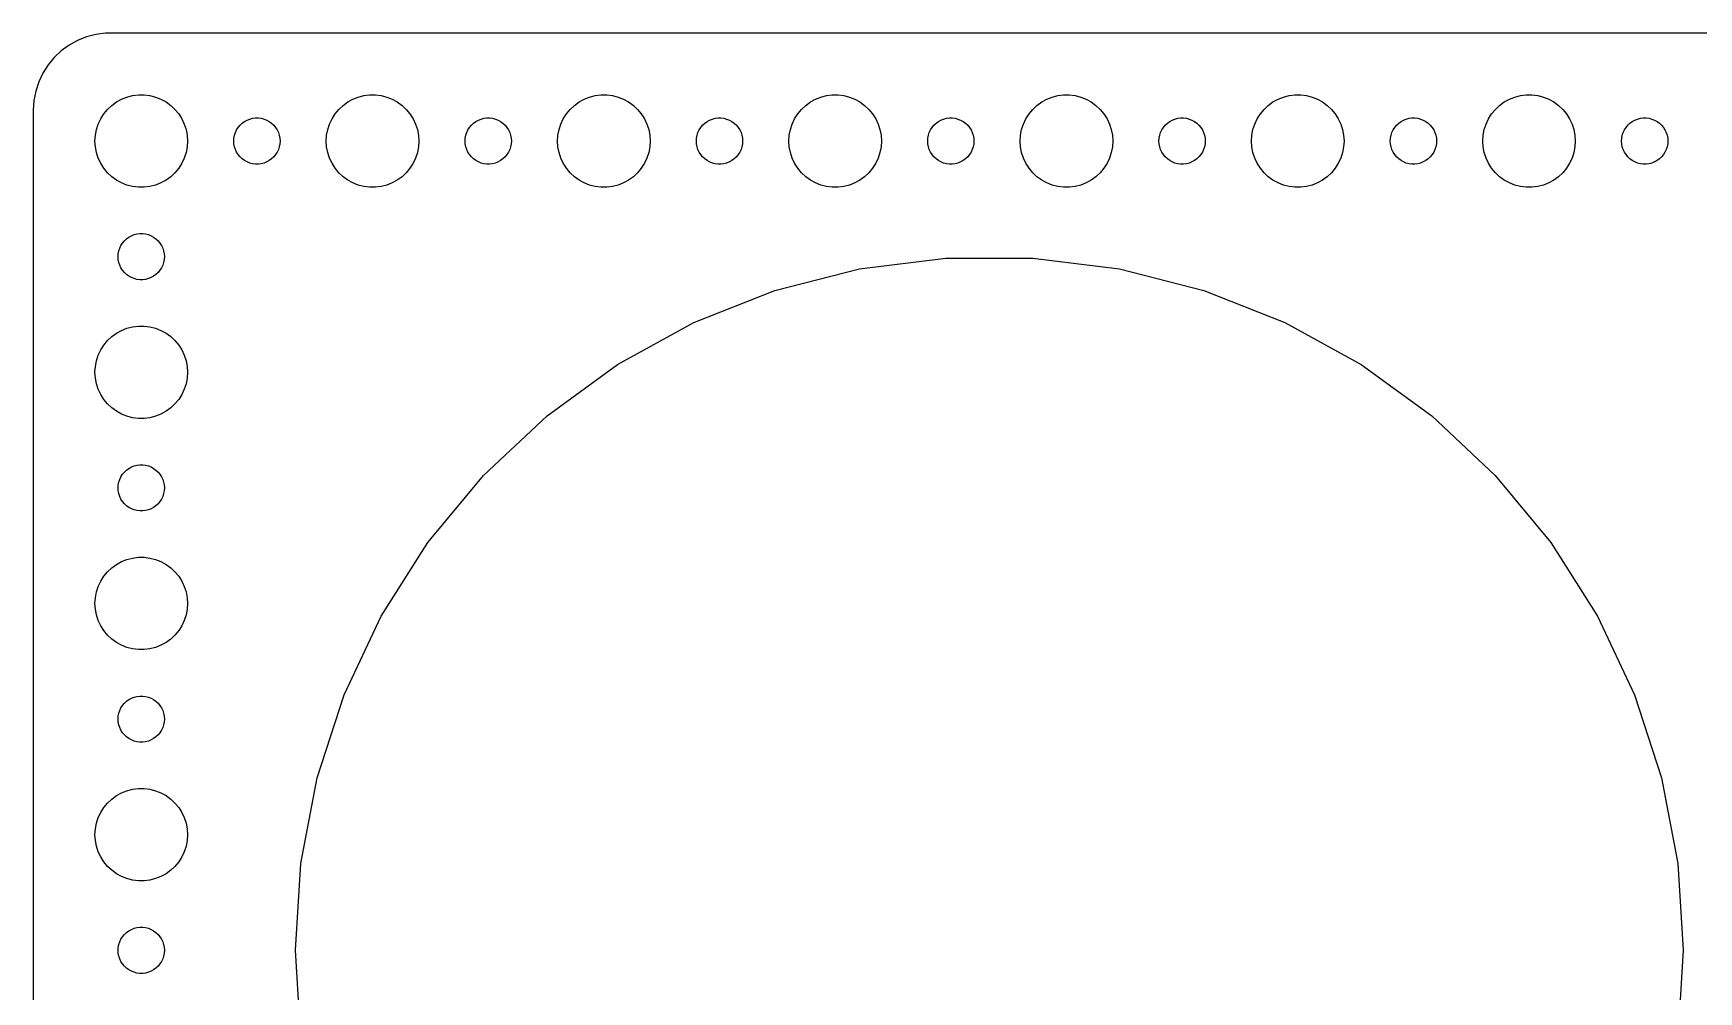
# Model space of a CAD drawing. Header units: metres. Extents: x -157 to 157, y -59 to 59.
# Drawn here: x -157 to -49, y -2.7 to 59.5 of the extents above; entities that cross this region are included whole.
import ezdxf

# ---------------------------------------------------------------- set-up
doc = ezdxf.new("R2010")
doc.units = ezdxf.units.M

msp = doc.modelspace()

# ---------------------------------------------------------------- linework, layer by layer
for p, q in [((-152.937, 59.4114), (-153.545, 59.2553)), ((-152.314, 59.4901), (-152.937, 59.4114)), ((152.314, 59.4901), (-152.314, 59.4901)), ((-155.187, 58.3526), (-155.645, 57.9227)), ((-154.679, 58.7216), (-155.187, 58.3526)), ((-154.129, 59.0241), (-154.679, 58.7216)), ((-153.545, 59.2553), (-154.129, 59.0241)), ((-156.045, 57.4389), (-156.382, 56.9088)), ((-155.645, 57.9227), (-156.045, 57.4389)), ((-156.649, 56.3406), (-156.843, 55.7434)), ((-156.382, 56.9088), (-156.649, 56.3406)), ((-156.961, 55.1267), (-157, 54.5)), ((-156.843, 55.7434), (-156.961, 55.1267)), ((-151.607, 55.033), (-151.277, 55.2145)), ((-151.277, 55.2145), (-150.927, 55.3532)), ((-150.927, 55.3532), (-150.562, 55.4469)), ((-150.562, 55.4469), (-150.188, 55.4941)), ((-150.188, 55.4941), (-149.812, 55.4941)), ((-149.812, 55.4941), (-149.438, 55.4469)), ((-149.438, 55.4469), (-149.073, 55.3532)), ((-149.073, 55.3532), (-148.723, 55.2145)), ((-148.723, 55.2145), (-148.393, 55.033)), ((-136.607, 55.033), (-136.277, 55.2145)), ((-136.277, 55.2145), (-135.927, 55.3532)), ((-135.927, 55.3532), (-135.562, 55.4469)), ((-135.562, 55.4469), (-135.188, 55.4941)), ((-135.188, 55.4941), (-134.812, 55.4941)), ((-134.812, 55.4941), (-134.438, 55.4469)), ((-134.438, 55.4469), (-134.073, 55.3532)), ((-134.073, 55.3532), (-133.723, 55.2145)), ((-133.723, 55.2145), (-133.393, 55.033)), ((-121.607, 55.033), (-121.277, 55.2145)), ((-121.277, 55.2145), (-120.927, 55.3532)), ((-120.927, 55.3532), (-120.562, 55.4469)), ((-120.562, 55.4469), (-120.188, 55.4941)), ((-120.188, 55.4941), (-119.812, 55.4941)), ((-119.812, 55.4941), (-119.438, 55.4469)), ((-119.438, 55.4469), (-119.073, 55.3532)), ((-119.073, 55.3532), (-118.723, 55.2145)), ((-118.723, 55.2145), (-118.393, 55.033)), ((-106.607, 55.033), (-106.277, 55.2145)), ((-106.277, 55.2145), (-105.927, 55.3532)), ((-105.927, 55.3532), (-105.562, 55.4469)), ((-105.562, 55.4469), (-105.188, 55.4941)), ((-105.188, 55.4941), (-104.812, 55.4941)), ((-104.812, 55.4941), (-104.438, 55.4469)), ((-104.438, 55.4469), (-104.073, 55.3532)), ((-104.073, 55.3532), (-103.723, 55.2145)), ((-103.723, 55.2145), (-103.393, 55.033)), ((-91.6075, 55.033), (-91.2773, 55.2145)), ((-91.2773, 55.2145), (-90.927, 55.3532)), ((-90.927, 55.3532), (-90.5621, 55.4469)), ((-90.5621, 55.4469), (-90.1884, 55.4941)), ((-90.1884, 55.4941), (-89.8116, 55.4941)), ((-89.8116, 55.4941), (-89.4379, 55.4469)), ((-89.4379, 55.4469), (-89.073, 55.3532)), ((-89.073, 55.3532), (-88.7227, 55.2145)), ((-88.7227, 55.2145), (-88.3925, 55.033)), ((-76.6075, 55.033), (-76.2773, 55.2145)), ((-76.2773, 55.2145), (-75.927, 55.3532)), ((-75.927, 55.3532), (-75.5621, 55.4469)), ((-75.5621, 55.4469), (-75.1884, 55.4941)), ((-75.1884, 55.4941), (-74.8116, 55.4941)), ((-74.8116, 55.4941), (-74.4379, 55.4469)), ((-74.4379, 55.4469), (-74.073, 55.3532)), ((-74.073, 55.3532), (-73.7227, 55.2145)), ((-73.7227, 55.2145), (-73.3925, 55.033)), ((-61.6075, 55.033), (-61.2773, 55.2145)), ((-61.2773, 55.2145), (-60.927, 55.3532)), ((-60.927, 55.3532), (-60.5621, 55.4469)), ((-60.5621, 55.4469), (-60.1884, 55.4941)), ((-60.1884, 55.4941), (-59.8116, 55.4941)), ((-59.8116, 55.4941), (-59.4379, 55.4469)), ((-59.4379, 55.4469), (-59.0729, 55.3532)), ((-59.0729, 55.3532), (-58.7227, 55.2145)), ((-58.7227, 55.2145), (-58.3925, 55.033)), ((-157, 54.5), (-157, -54.5)), ((-152.629, 53.9453), (-152.427, 54.2634)), ((-152.427, 54.2634), (-152.187, 54.5536)), ((-152.187, 54.5536), (-151.912, 54.8115)), ((-151.912, 54.8115), (-151.607, 55.033)), ((-148.393, 55.033), (-148.088, 54.8115)), ((-148.088, 54.8115), (-147.813, 54.5536)), ((-147.813, 54.5536), (-147.573, 54.2634)), ((-147.573, 54.2634), (-147.371, 53.9453)), ((-137.629, 53.9453), (-137.427, 54.2634)), ((-137.427, 54.2634), (-137.187, 54.5536)), ((-137.187, 54.5536), (-136.912, 54.8115)), ((-136.912, 54.8115), (-136.607, 55.033)), ((-133.393, 55.033), (-133.088, 54.8115)), ((-133.088, 54.8115), (-132.813, 54.5536)), ((-132.813, 54.5536), (-132.573, 54.2634)), ((-132.573, 54.2634), (-132.371, 53.9453)), ((-122.629, 53.9453), (-122.427, 54.2634)), ((-122.427, 54.2634), (-122.187, 54.5536)), ((-122.187, 54.5536), (-121.912, 54.8115)), ((-121.912, 54.8115), (-121.607, 55.033)), ((-118.393, 55.033), (-118.088, 54.8115)), ((-118.088, 54.8115), (-117.813, 54.5536)), ((-117.813, 54.5536), (-117.573, 54.2634)), ((-117.573, 54.2634), (-117.371, 53.9453)), ((-107.629, 53.9453), (-107.427, 54.2634)), ((-107.427, 54.2634), (-107.187, 54.5536)), ((-107.187, 54.5536), (-106.912, 54.8115)), ((-106.912, 54.8115), (-106.607, 55.033)), ((-103.393, 55.033), (-103.088, 54.8115)), ((-103.088, 54.8115), (-102.813, 54.5536)), ((-102.813, 54.5536), (-102.573, 54.2634)), ((-102.573, 54.2634), (-102.371, 53.9453)), ((-92.6289, 53.9453), (-92.427, 54.2634)), ((-92.427, 54.2634), (-92.1869, 54.5536)), ((-92.1869, 54.5536), (-91.9123, 54.8115)), ((-91.9123, 54.8115), (-91.6075, 55.033)), ((-88.3925, 55.033), (-88.0877, 54.8115)), ((-88.0877, 54.8115), (-87.8131, 54.5536)), ((-87.8131, 54.5536), (-87.573, 54.2634)), ((-87.573, 54.2634), (-87.3711, 53.9453)), ((-77.6289, 53.9453), (-77.427, 54.2634)), ((-77.427, 54.2634), (-77.1869, 54.5536)), ((-77.1869, 54.5536), (-76.9123, 54.8115)), ((-76.9123, 54.8115), (-76.6075, 55.033)), ((-73.3925, 55.033), (-73.0877, 54.8115)), ((-73.0877, 54.8115), (-72.8131, 54.5536)), ((-72.8131, 54.5536), (-72.573, 54.2634)), ((-72.573, 54.2634), (-72.3711, 53.9453)), ((-62.6289, 53.9453), (-62.427, 54.2634)), ((-62.427, 54.2634), (-62.1869, 54.5536)), ((-62.1869, 54.5536), (-61.9123, 54.8115)), ((-61.9123, 54.8115), (-61.6075, 55.033)), ((-58.3925, 55.033), (-58.0877, 54.8115)), ((-58.0877, 54.8115), (-57.8131, 54.5536)), ((-57.8131, 54.5536), (-57.5729, 54.2634)), ((-57.5729, 54.2634), (-57.3711, 53.9453)), ((-152.976, 52.876), (-152.906, 53.2461)), ((-152.906, 53.2461), (-152.789, 53.6044)), ((-152.789, 53.6044), (-152.629, 53.9453)), ((-147.371, 53.9453), (-147.211, 53.6044)), ((-147.211, 53.6044), (-147.094, 53.2461)), ((-147.094, 53.2461), (-147.024, 52.876)), ((-143.953, 52.873), (-143.895, 53.0522)), ((-143.895, 53.0522), (-143.814, 53.2226)), ((-143.814, 53.2226), (-143.714, 53.3817)), ((-143.714, 53.3817), (-143.593, 53.5268)), ((-143.593, 53.5268), (-143.456, 53.6558)), ((-143.456, 53.6558), (-143.304, 53.7665)), ((-143.304, 53.7665), (-143.139, 53.8572)), ((-143.139, 53.8572), (-142.964, 53.9266)), ((-142.964, 53.9266), (-142.781, 53.9734)), ((-142.781, 53.9734), (-142.594, 53.997)), ((-142.594, 53.997), (-142.406, 53.997)), ((-142.406, 53.997), (-142.219, 53.9734)), ((-142.219, 53.9734), (-142.036, 53.9266)), ((-142.036, 53.9266), (-141.861, 53.8572)), ((-141.861, 53.8572), (-141.696, 53.7665)), ((-141.696, 53.7665), (-141.544, 53.6558)), ((-141.544, 53.6558), (-141.407, 53.5268)), ((-141.407, 53.5268), (-141.286, 53.3817)), ((-141.286, 53.3817), (-141.186, 53.2226)), ((-141.186, 53.2226), (-141.105, 53.0522)), ((-141.105, 53.0522), (-141.047, 52.873)), ((-137.976, 52.876), (-137.906, 53.2461)), ((-137.906, 53.2461), (-137.789, 53.6044)), ((-137.789, 53.6044), (-137.629, 53.9453)), ((-132.371, 53.9453), (-132.211, 53.6044)), ((-132.211, 53.6044), (-132.094, 53.2461)), ((-132.094, 53.2461), (-132.024, 52.876)), ((-128.953, 52.873), (-128.895, 53.0522)), ((-128.895, 53.0522), (-128.814, 53.2226)), ((-128.814, 53.2226), (-128.714, 53.3817)), ((-128.714, 53.3817), (-128.593, 53.5268)), ((-128.593, 53.5268), (-128.456, 53.6558)), ((-128.456, 53.6558), (-128.304, 53.7665)), ((-128.304, 53.7665), (-128.139, 53.8572)), ((-128.139, 53.8572), (-127.964, 53.9266)), ((-127.964, 53.9266), (-127.781, 53.9734)), ((-127.781, 53.9734), (-127.594, 53.997)), ((-127.594, 53.997), (-127.406, 53.997)), ((-127.406, 53.997), (-127.219, 53.9734)), ((-127.219, 53.9734), (-127.036, 53.9266)), ((-127.036, 53.9266), (-126.861, 53.8572)), ((-126.861, 53.8572), (-126.696, 53.7665)), ((-126.696, 53.7665), (-126.544, 53.6558)), ((-126.544, 53.6558), (-126.407, 53.5268)), ((-126.407, 53.5268), (-126.286, 53.3817)), ((-126.286, 53.3817), (-126.186, 53.2226)), ((-126.186, 53.2226), (-126.105, 53.0522)), ((-126.105, 53.0522), (-126.047, 52.873)), ((-122.976, 52.876), (-122.906, 53.2461)), ((-122.906, 53.2461), (-122.789, 53.6044)), ((-122.789, 53.6044), (-122.629, 53.9453)), ((-117.371, 53.9453), (-117.211, 53.6044)), ((-117.211, 53.6044), (-117.094, 53.2461)), ((-117.094, 53.2461), (-117.024, 52.876)), ((-113.953, 52.873), (-113.895, 53.0522)), ((-113.895, 53.0522), (-113.814, 53.2226)), ((-113.814, 53.2226), (-113.714, 53.3817)), ((-113.714, 53.3817), (-113.593, 53.5268)), ((-113.593, 53.5268), (-113.456, 53.6558)), ((-113.456, 53.6558), (-113.304, 53.7665)), ((-113.304, 53.7665), (-113.139, 53.8572)), ((-113.139, 53.8572), (-112.964, 53.9266)), ((-112.964, 53.9266), (-112.781, 53.9734)), ((-112.781, 53.9734), (-112.594, 53.997)), ((-112.594, 53.997), (-112.406, 53.997)), ((-112.406, 53.997), (-112.219, 53.9734)), ((-112.219, 53.9734), (-112.036, 53.9266)), ((-112.036, 53.9266), (-111.861, 53.8572)), ((-111.861, 53.8572), (-111.696, 53.7665)), ((-111.696, 53.7665), (-111.544, 53.6558)), ((-111.544, 53.6558), (-111.407, 53.5268)), ((-111.407, 53.5268), (-111.286, 53.3817)), ((-111.286, 53.3817), (-111.186, 53.2226)), ((-111.186, 53.2226), (-111.105, 53.0522)), ((-111.105, 53.0522), (-111.047, 52.873)), ((-107.976, 52.876), (-107.906, 53.2461)), ((-107.906, 53.2461), (-107.789, 53.6044)), ((-107.789, 53.6044), (-107.629, 53.9453)), ((-102.371, 53.9453), (-102.211, 53.6044)), ((-102.211, 53.6044), (-102.094, 53.2461)), ((-102.094, 53.2461), (-102.024, 52.876)), ((-98.9529, 52.873), (-98.8947, 53.0522)), ((-98.8947, 53.0522), (-98.8145, 53.2226)), ((-98.8145, 53.2226), (-98.7135, 53.3817)), ((-98.7135, 53.3817), (-98.5934, 53.5268)), ((-98.5934, 53.5268), (-98.4561, 53.6558)), ((-98.4561, 53.6558), (-98.3037, 53.7665)), ((-98.3037, 53.7665), (-98.1387, 53.8572)), ((-98.1387, 53.8572), (-97.9635, 53.9266)), ((-97.9635, 53.9266), (-97.7811, 53.9734)), ((-97.7811, 53.9734), (-97.5942, 53.997)), ((-97.5942, 53.997), (-97.4058, 53.997)), ((-97.4058, 53.997), (-97.2189, 53.9734)), ((-97.2189, 53.9734), (-97.0365, 53.9266)), ((-97.0365, 53.9266), (-96.8613, 53.8572)), ((-96.8613, 53.8572), (-96.6963, 53.7665)), ((-96.6963, 53.7665), (-96.5439, 53.6558)), ((-96.5439, 53.6558), (-96.4065, 53.5268)), ((-96.4065, 53.5268), (-96.2865, 53.3817)), ((-96.2865, 53.3817), (-96.1855, 53.2226)), ((-96.1855, 53.2226), (-96.1053, 53.0522)), ((-96.1053, 53.0522), (-96.0471, 52.873)), ((-92.9763, 52.876), (-92.9057, 53.2461)), ((-92.9057, 53.2461), (-92.7893, 53.6044)), ((-92.7893, 53.6044), (-92.6289, 53.9453)), ((-87.3711, 53.9453), (-87.2107, 53.6044)), ((-87.2107, 53.6044), (-87.0943, 53.2461)), ((-87.0943, 53.2461), (-87.0237, 52.876)), ((-83.9529, 52.873), (-83.8947, 53.0522)), ((-83.8947, 53.0522), (-83.8145, 53.2226)), ((-83.8145, 53.2226), (-83.7135, 53.3817)), ((-83.7135, 53.3817), (-83.5934, 53.5268)), ((-83.5934, 53.5268), (-83.4561, 53.6558)), ((-83.4561, 53.6558), (-83.3037, 53.7665)), ((-83.3037, 53.7665), (-83.1387, 53.8572)), ((-83.1387, 53.8572), (-82.9635, 53.9266)), ((-82.9635, 53.9266), (-82.7811, 53.9734)), ((-82.7811, 53.9734), (-82.5942, 53.997)), ((-82.5942, 53.997), (-82.4058, 53.997)), ((-82.4058, 53.997), (-82.2189, 53.9734)), ((-82.2189, 53.9734), (-82.0365, 53.9266)), ((-82.0365, 53.9266), (-81.8613, 53.8572)), ((-81.8613, 53.8572), (-81.6963, 53.7665)), ((-81.6963, 53.7665), (-81.5439, 53.6558)), ((-81.5439, 53.6558), (-81.4065, 53.5268)), ((-81.4065, 53.5268), (-81.2865, 53.3817)), ((-81.2865, 53.3817), (-81.1855, 53.2226)), ((-81.1855, 53.2226), (-81.1053, 53.0522)), ((-81.1053, 53.0522), (-81.0471, 52.873)), ((-77.9763, 52.876), (-77.9057, 53.2461)), ((-77.9057, 53.2461), (-77.7893, 53.6044)), ((-77.7893, 53.6044), (-77.6289, 53.9453)), ((-72.3711, 53.9453), (-72.2107, 53.6044)), ((-72.2107, 53.6044), (-72.0943, 53.2461)), ((-72.0943, 53.2461), (-72.0237, 52.876)), ((-68.9529, 52.873), (-68.8947, 53.0522)), ((-68.8947, 53.0522), (-68.8145, 53.2226)), ((-68.8145, 53.2226), (-68.7135, 53.3817)), ((-68.7135, 53.3817), (-68.5934, 53.5268)), ((-68.5934, 53.5268), (-68.4561, 53.6558)), ((-68.4561, 53.6558), (-68.3037, 53.7665)), ((-68.3037, 53.7665), (-68.1387, 53.8572)), ((-68.1387, 53.8572), (-67.9635, 53.9266)), ((-67.9635, 53.9266), (-67.7811, 53.9734)), ((-67.7811, 53.9734), (-67.5942, 53.997)), ((-67.5942, 53.997), (-67.4058, 53.997)), ((-67.4058, 53.997), (-67.2189, 53.9734)), ((-67.2189, 53.9734), (-67.0365, 53.9266)), ((-67.0365, 53.9266), (-66.8613, 53.8572)), ((-66.8613, 53.8572), (-66.6963, 53.7665)), ((-66.6963, 53.7665), (-66.5439, 53.6558)), ((-66.5439, 53.6558), (-66.4065, 53.5268)), ((-66.4065, 53.5268), (-66.2865, 53.3817)), ((-66.2865, 53.3817), (-66.1855, 53.2226)), ((-66.1855, 53.2226), (-66.1053, 53.0522)), ((-66.1053, 53.0522), (-66.0471, 52.873)), ((-62.9763, 52.876), (-62.9057, 53.2461)), ((-62.9057, 53.2461), (-62.7893, 53.6044)), ((-62.7893, 53.6044), (-62.6289, 53.9453)), ((-57.3711, 53.9453), (-57.2107, 53.6044)), ((-57.2107, 53.6044), (-57.0942, 53.2461)), ((-57.0942, 53.2461), (-57.0237, 52.876)), ((-53.9529, 52.873), (-53.8947, 53.0522)), ((-53.8947, 53.0522), (-53.8145, 53.2226)), ((-53.8145, 53.2226), (-53.7135, 53.3817)), ((-53.7135, 53.3817), (-53.5934, 53.5268)), ((-53.5934, 53.5268), (-53.4561, 53.6558)), ((-53.4561, 53.6558), (-53.3037, 53.7665)), ((-53.3037, 53.7665), (-53.1387, 53.8572)), ((-53.1387, 53.8572), (-52.9635, 53.9266)), ((-52.9635, 53.9266), (-52.7811, 53.9734)), ((-52.7811, 53.9734), (-52.5942, 53.997)), ((-52.5942, 53.997), (-52.4058, 53.997)), ((-52.4058, 53.997), (-52.2189, 53.9734)), ((-52.2189, 53.9734), (-52.0365, 53.9266)), ((-52.0365, 53.9266), (-51.8613, 53.8572)), ((-51.8613, 53.8572), (-51.6963, 53.7665)), ((-51.6963, 53.7665), (-51.5439, 53.6558)), ((-51.5439, 53.6558), (-51.4065, 53.5268)), ((-51.4065, 53.5268), (-51.2865, 53.3817)), ((-51.2865, 53.3817), (-51.1855, 53.2226)), ((-51.1855, 53.2226), (-51.1053, 53.0522)), ((-51.1053, 53.0522), (-51.0471, 52.873)), ((-153, 52.5), (-152.976, 52.876)), ((-152.976, 52.124), (-153, 52.5)), ((-152.906, 51.7539), (-152.976, 52.124)), ((-147.024, 52.124), (-147.094, 51.7539)), ((-147.024, 52.876), (-147, 52.5)), ((-147, 52.5), (-147.024, 52.124)), ((-144, 52.5), (-143.988, 52.688)), ((-143.988, 52.312), (-144, 52.5)), ((-143.988, 52.688), (-143.953, 52.873)), ((-143.953, 52.127), (-143.988, 52.312)), ((-143.895, 51.9478), (-143.953, 52.127)), ((-143.814, 51.7774), (-143.895, 51.9478)), ((-141.105, 51.9478), (-141.186, 51.7774)), ((-141.047, 52.127), (-141.105, 51.9478)), ((-141.047, 52.873), (-141.012, 52.688)), ((-141.012, 52.312), (-141.047, 52.127)), ((-141.012, 52.688), (-141, 52.5)), ((-141, 52.5), (-141.012, 52.312)), ((-138, 52.5), (-137.976, 52.876)), ((-137.976, 52.124), (-138, 52.5)), ((-137.906, 51.7539), (-137.976, 52.124)), ((-132.024, 52.124), (-132.094, 51.7539)), ((-132.024, 52.876), (-132, 52.5)), ((-132, 52.5), (-132.024, 52.124)), ((-129, 52.5), (-128.988, 52.688)), ((-128.988, 52.312), (-129, 52.5)), ((-128.988, 52.688), (-128.953, 52.873)), ((-128.953, 52.127), (-128.988, 52.312)), ((-128.895, 51.9478), (-128.953, 52.127)), ((-128.814, 51.7774), (-128.895, 51.9478)), ((-126.105, 51.9478), (-126.186, 51.7774)), ((-126.047, 52.127), (-126.105, 51.9478)), ((-126.047, 52.873), (-126.012, 52.688)), ((-126.012, 52.312), (-126.047, 52.127)), ((-126.012, 52.688), (-126, 52.5)), ((-126, 52.5), (-126.012, 52.312)), ((-123, 52.5), (-122.976, 52.876)), ((-122.976, 52.124), (-123, 52.5)), ((-122.906, 51.7539), (-122.976, 52.124)), ((-117.024, 52.124), (-117.094, 51.7539)), ((-117.024, 52.876), (-117, 52.5)), ((-117, 52.5), (-117.024, 52.124)), ((-114, 52.5), (-113.988, 52.688)), ((-113.988, 52.312), (-114, 52.5)), ((-113.988, 52.688), (-113.953, 52.873)), ((-113.953, 52.127), (-113.988, 52.312)), ((-113.895, 51.9478), (-113.953, 52.127)), ((-113.814, 51.7774), (-113.895, 51.9478)), ((-111.105, 51.9478), (-111.186, 51.7774)), ((-111.047, 52.127), (-111.105, 51.9478)), ((-111.047, 52.873), (-111.012, 52.688)), ((-111.012, 52.312), (-111.047, 52.127)), ((-111.012, 52.688), (-111, 52.5)), ((-111, 52.5), (-111.012, 52.312)), ((-108, 52.5), (-107.976, 52.876)), ((-107.976, 52.124), (-108, 52.5)), ((-107.906, 51.7539), (-107.976, 52.124)), ((-102.024, 52.124), (-102.094, 51.7539)), ((-102.024, 52.876), (-102, 52.5)), ((-102, 52.5), (-102.024, 52.124)), ((-99, 52.5), (-98.9882, 52.688)), ((-98.9882, 52.312), (-99, 52.5)), ((-98.9882, 52.688), (-98.9529, 52.873)), ((-98.9529, 52.127), (-98.9882, 52.312)), ((-98.8947, 51.9478), (-98.9529, 52.127)), ((-98.8145, 51.7774), (-98.8947, 51.9478)), ((-96.1053, 51.9478), (-96.1855, 51.7774)), ((-96.0471, 52.127), (-96.1053, 51.9478)), ((-96.0471, 52.873), (-96.0118, 52.688)), ((-96.0118, 52.312), (-96.0471, 52.127)), ((-96.0118, 52.688), (-96, 52.5)), ((-96, 52.5), (-96.0118, 52.312)), ((-93, 52.5), (-92.9763, 52.876)), ((-92.9763, 52.124), (-93, 52.5)), ((-92.9057, 51.7539), (-92.9763, 52.124)), ((-87.0237, 52.124), (-87.0943, 51.7539)), ((-87.0237, 52.876), (-87, 52.5)), ((-87, 52.5), (-87.0237, 52.124)), ((-84, 52.5), (-83.9882, 52.688)), ((-83.9882, 52.312), (-84, 52.5)), ((-83.9882, 52.688), (-83.9529, 52.873)), ((-83.9529, 52.127), (-83.9882, 52.312)), ((-83.8947, 51.9478), (-83.9529, 52.127)), ((-83.8145, 51.7774), (-83.8947, 51.9478)), ((-81.1053, 51.9478), (-81.1855, 51.7774)), ((-81.0471, 52.127), (-81.1053, 51.9478)), ((-81.0471, 52.873), (-81.0118, 52.688)), ((-81.0118, 52.312), (-81.0471, 52.127)), ((-81.0118, 52.688), (-81, 52.5)), ((-81, 52.5), (-81.0118, 52.312)), ((-78, 52.5), (-77.9763, 52.876)), ((-77.9763, 52.124), (-78, 52.5)), ((-77.9057, 51.7539), (-77.9763, 52.124)), ((-72.0237, 52.124), (-72.0943, 51.7539)), ((-72.0237, 52.876), (-72, 52.5)), ((-72, 52.5), (-72.0237, 52.124)), ((-69, 52.5), (-68.9882, 52.688)), ((-68.9882, 52.312), (-69, 52.5)), ((-68.9882, 52.688), (-68.9529, 52.873)), ((-68.9529, 52.127), (-68.9882, 52.312)), ((-68.8947, 51.9478), (-68.9529, 52.127)), ((-68.8145, 51.7774), (-68.8947, 51.9478)), ((-66.1053, 51.9478), (-66.1855, 51.7774)), ((-66.0471, 52.127), (-66.1053, 51.9478)), ((-66.0471, 52.873), (-66.0118, 52.688)), ((-66.0118, 52.312), (-66.0471, 52.127)), ((-66.0118, 52.688), (-66, 52.5)), ((-66, 52.5), (-66.0118, 52.312)), ((-63, 52.5), (-62.9763, 52.876)), ((-62.9763, 52.124), (-63, 52.5)), ((-62.9057, 51.7539), (-62.9763, 52.124)), ((-57.0237, 52.124), (-57.0942, 51.7539)), ((-57.0237, 52.876), (-57, 52.5)), ((-57, 52.5), (-57.0237, 52.124)), ((-54, 52.5), (-53.9882, 52.688)), ((-53.9882, 52.312), (-54, 52.5)), ((-53.9882, 52.688), (-53.9529, 52.873)), ((-53.9529, 52.127), (-53.9882, 52.312)), ((-53.8947, 51.9478), (-53.9529, 52.127)), ((-53.8145, 51.7774), (-53.8947, 51.9478)), ((-51.1053, 51.9478), (-51.1855, 51.7774)), ((-51.0471, 52.127), (-51.1053, 51.9478)), ((-51.0471, 52.873), (-51.0118, 52.688)), ((-51.0118, 52.312), (-51.0471, 52.127)), ((-51.0118, 52.688), (-51, 52.5)), ((-51, 52.5), (-51.0118, 52.312)), ((-152.789, 51.3956), (-152.906, 51.7539)), ((-152.629, 51.0547), (-152.789, 51.3956)), ((-152.427, 50.7366), (-152.629, 51.0547)), ((-147.371, 51.0547), (-147.573, 50.7366)), ((-147.211, 51.3956), (-147.371, 51.0547)), ((-147.094, 51.7539), (-147.211, 51.3956)), ((-143.714, 51.6183), (-143.814, 51.7774)), ((-143.593, 51.4732), (-143.714, 51.6183)), ((-143.456, 51.3442), (-143.593, 51.4732)), ((-143.304, 51.2335), (-143.456, 51.3442)), ((-143.139, 51.1428), (-143.304, 51.2335)), ((-142.964, 51.0734), (-143.139, 51.1428)), ((-142.781, 51.0266), (-142.964, 51.0734)), ((-142.594, 51.003), (-142.781, 51.0266)), ((-142.406, 51.003), (-142.594, 51.003)), ((-142.219, 51.0266), (-142.406, 51.003)), ((-142.036, 51.0734), (-142.219, 51.0266)), ((-141.861, 51.1428), (-142.036, 51.0734)), ((-141.696, 51.2335), (-141.861, 51.1428)), ((-141.544, 51.3442), (-141.696, 51.2335)), ((-141.407, 51.4732), (-141.544, 51.3442)), ((-141.286, 51.6183), (-141.407, 51.4732)), ((-141.186, 51.7774), (-141.286, 51.6183)), ((-137.789, 51.3956), (-137.906, 51.7539)), ((-137.629, 51.0547), (-137.789, 51.3956)), ((-137.427, 50.7366), (-137.629, 51.0547)), ((-132.371, 51.0547), (-132.573, 50.7366)), ((-132.211, 51.3956), (-132.371, 51.0547)), ((-132.094, 51.7539), (-132.211, 51.3956)), ((-128.714, 51.6183), (-128.814, 51.7774)), ((-128.593, 51.4732), (-128.714, 51.6183)), ((-128.456, 51.3442), (-128.593, 51.4732)), ((-128.304, 51.2335), (-128.456, 51.3442)), ((-128.139, 51.1428), (-128.304, 51.2335)), ((-127.964, 51.0734), (-128.139, 51.1428)), ((-127.781, 51.0266), (-127.964, 51.0734)), ((-127.594, 51.003), (-127.781, 51.0266)), ((-127.406, 51.003), (-127.594, 51.003)), ((-127.219, 51.0266), (-127.406, 51.003)), ((-127.036, 51.0734), (-127.219, 51.0266)), ((-126.861, 51.1428), (-127.036, 51.0734)), ((-126.696, 51.2335), (-126.861, 51.1428)), ((-126.544, 51.3442), (-126.696, 51.2335)), ((-126.407, 51.4732), (-126.544, 51.3442)), ((-126.286, 51.6183), (-126.407, 51.4732)), ((-126.186, 51.7774), (-126.286, 51.6183)), ((-122.789, 51.3956), (-122.906, 51.7539)), ((-122.629, 51.0547), (-122.789, 51.3956)), ((-122.427, 50.7366), (-122.629, 51.0547)), ((-117.371, 51.0547), (-117.573, 50.7366)), ((-117.211, 51.3956), (-117.371, 51.0547)), ((-117.094, 51.7539), (-117.211, 51.3956)), ((-113.714, 51.6183), (-113.814, 51.7774)), ((-113.593, 51.4732), (-113.714, 51.6183)), ((-113.456, 51.3442), (-113.593, 51.4732)), ((-113.304, 51.2335), (-113.456, 51.3442)), ((-113.139, 51.1428), (-113.304, 51.2335)), ((-112.964, 51.0734), (-113.139, 51.1428)), ((-112.781, 51.0266), (-112.964, 51.0734)), ((-112.594, 51.003), (-112.781, 51.0266)), ((-112.406, 51.003), (-112.594, 51.003)), ((-112.219, 51.0266), (-112.406, 51.003)), ((-112.036, 51.0734), (-112.219, 51.0266)), ((-111.861, 51.1428), (-112.036, 51.0734)), ((-111.696, 51.2335), (-111.861, 51.1428)), ((-111.544, 51.3442), (-111.696, 51.2335)), ((-111.407, 51.4732), (-111.544, 51.3442)), ((-111.286, 51.6183), (-111.407, 51.4732)), ((-111.186, 51.7774), (-111.286, 51.6183)), ((-107.789, 51.3956), (-107.906, 51.7539)), ((-107.629, 51.0547), (-107.789, 51.3956)), ((-107.427, 50.7366), (-107.629, 51.0547)), ((-102.371, 51.0547), (-102.573, 50.7366)), ((-102.211, 51.3956), (-102.371, 51.0547)), ((-102.094, 51.7539), (-102.211, 51.3956)), ((-98.7135, 51.6183), (-98.8145, 51.7774)), ((-98.5934, 51.4732), (-98.7135, 51.6183)), ((-98.4561, 51.3442), (-98.5934, 51.4732)), ((-98.3037, 51.2335), (-98.4561, 51.3442)), ((-98.1387, 51.1428), (-98.3037, 51.2335)), ((-97.9635, 51.0734), (-98.1387, 51.1428)), ((-97.7811, 51.0266), (-97.9635, 51.0734)), ((-97.5942, 51.003), (-97.7811, 51.0266)), ((-97.4058, 51.003), (-97.5942, 51.003)), ((-97.2189, 51.0266), (-97.4058, 51.003)), ((-97.0365, 51.0734), (-97.2189, 51.0266)), ((-96.8613, 51.1428), (-97.0365, 51.0734)), ((-96.6963, 51.2335), (-96.8613, 51.1428)), ((-96.5439, 51.3442), (-96.6963, 51.2335)), ((-96.4065, 51.4732), (-96.5439, 51.3442)), ((-96.2865, 51.6183), (-96.4065, 51.4732)), ((-96.1855, 51.7774), (-96.2865, 51.6183)), ((-92.7893, 51.3956), (-92.9057, 51.7539)), ((-92.6289, 51.0547), (-92.7893, 51.3956)), ((-92.427, 50.7366), (-92.6289, 51.0547)), ((-87.3711, 51.0547), (-87.573, 50.7366)), ((-87.2107, 51.3956), (-87.3711, 51.0547)), ((-87.0943, 51.7539), (-87.2107, 51.3956)), ((-83.7135, 51.6183), (-83.8145, 51.7774)), ((-83.5934, 51.4732), (-83.7135, 51.6183)), ((-83.4561, 51.3442), (-83.5934, 51.4732)), ((-83.3037, 51.2335), (-83.4561, 51.3442)), ((-83.1387, 51.1428), (-83.3037, 51.2335)), ((-82.9635, 51.0734), (-83.1387, 51.1428)), ((-82.7811, 51.0266), (-82.9635, 51.0734)), ((-82.5942, 51.003), (-82.7811, 51.0266)), ((-82.4058, 51.003), (-82.5942, 51.003)), ((-82.2189, 51.0266), (-82.4058, 51.003)), ((-82.0365, 51.0734), (-82.2189, 51.0266)), ((-81.8613, 51.1428), (-82.0365, 51.0734)), ((-81.6963, 51.2335), (-81.8613, 51.1428)), ((-81.5439, 51.3442), (-81.6963, 51.2335)), ((-81.4065, 51.4732), (-81.5439, 51.3442)), ((-81.2865, 51.6183), (-81.4065, 51.4732)), ((-81.1855, 51.7774), (-81.2865, 51.6183)), ((-77.7893, 51.3956), (-77.9057, 51.7539)), ((-77.6289, 51.0547), (-77.7893, 51.3956)), ((-77.427, 50.7366), (-77.6289, 51.0547)), ((-72.3711, 51.0547), (-72.573, 50.7366)), ((-72.2107, 51.3956), (-72.3711, 51.0547)), ((-72.0943, 51.7539), (-72.2107, 51.3956)), ((-68.7135, 51.6183), (-68.8145, 51.7774)), ((-68.5934, 51.4732), (-68.7135, 51.6183)), ((-68.4561, 51.3442), (-68.5934, 51.4732)), ((-68.3037, 51.2335), (-68.4561, 51.3442)), ((-68.1387, 51.1428), (-68.3037, 51.2335)), ((-67.9635, 51.0734), (-68.1387, 51.1428)), ((-67.7811, 51.0266), (-67.9635, 51.0734)), ((-67.5942, 51.003), (-67.7811, 51.0266)), ((-67.4058, 51.003), (-67.5942, 51.003)), ((-67.2189, 51.0266), (-67.4058, 51.003)), ((-67.0365, 51.0734), (-67.2189, 51.0266)), ((-66.8613, 51.1428), (-67.0365, 51.0734)), ((-66.6963, 51.2335), (-66.8613, 51.1428)), ((-66.5439, 51.3442), (-66.6963, 51.2335)), ((-66.4065, 51.4732), (-66.5439, 51.3442)), ((-66.2865, 51.6183), (-66.4065, 51.4732)), ((-66.1855, 51.7774), (-66.2865, 51.6183)), ((-62.7893, 51.3956), (-62.9057, 51.7539)), ((-62.6289, 51.0547), (-62.7893, 51.3956)), ((-62.427, 50.7366), (-62.6289, 51.0547)), ((-57.3711, 51.0547), (-57.5729, 50.7366)), ((-57.2107, 51.3956), (-57.3711, 51.0547)), ((-57.0942, 51.7539), (-57.2107, 51.3956)), ((-53.7135, 51.6183), (-53.8145, 51.7774)), ((-53.5934, 51.4732), (-53.7135, 51.6183)), ((-53.4561, 51.3442), (-53.5934, 51.4732)), ((-53.3037, 51.2335), (-53.4561, 51.3442)), ((-53.1387, 51.1428), (-53.3037, 51.2335)), ((-52.9635, 51.0734), (-53.1387, 51.1428)), ((-52.7811, 51.0266), (-52.9635, 51.0734)), ((-52.5942, 51.003), (-52.7811, 51.0266)), ((-52.4058, 51.003), (-52.5942, 51.003)), ((-52.2189, 51.0266), (-52.4058, 51.003)), ((-52.0365, 51.0734), (-52.2189, 51.0266)), ((-51.8613, 51.1428), (-52.0365, 51.0734)), ((-51.6963, 51.2335), (-51.8613, 51.1428)), ((-51.5439, 51.3442), (-51.6963, 51.2335)), ((-51.4065, 51.4732), (-51.5439, 51.3442)), ((-51.2865, 51.6183), (-51.4065, 51.4732)), ((-51.1855, 51.7774), (-51.2865, 51.6183)), ((-152.187, 50.4464), (-152.427, 50.7366)), ((-151.912, 50.1885), (-152.187, 50.4464)), ((-151.607, 49.967), (-151.912, 50.1885)), ((-151.277, 49.7855), (-151.607, 49.967)), ((-150.927, 49.6468), (-151.277, 49.7855)), ((-148.723, 49.7855), (-149.073, 49.6468)), ((-148.393, 49.967), (-148.723, 49.7855)), ((-148.088, 50.1885), (-148.393, 49.967)), ((-147.813, 50.4464), (-148.088, 50.1885)), ((-147.573, 50.7366), (-147.813, 50.4464)), ((-137.187, 50.4464), (-137.427, 50.7366)), ((-136.912, 50.1885), (-137.187, 50.4464)), ((-136.607, 49.967), (-136.912, 50.1885)), ((-136.277, 49.7855), (-136.607, 49.967)), ((-135.927, 49.6468), (-136.277, 49.7855)), ((-133.723, 49.7855), (-134.073, 49.6468)), ((-133.393, 49.967), (-133.723, 49.7855)), ((-133.088, 50.1885), (-133.393, 49.967)), ((-132.813, 50.4464), (-133.088, 50.1885)), ((-132.573, 50.7366), (-132.813, 50.4464)), ((-122.187, 50.4464), (-122.427, 50.7366)), ((-121.912, 50.1885), (-122.187, 50.4464)), ((-121.607, 49.967), (-121.912, 50.1885)), ((-121.277, 49.7855), (-121.607, 49.967)), ((-120.927, 49.6468), (-121.277, 49.7855)), ((-118.723, 49.7855), (-119.073, 49.6468)), ((-118.393, 49.967), (-118.723, 49.7855)), ((-118.088, 50.1885), (-118.393, 49.967)), ((-117.813, 50.4464), (-118.088, 50.1885)), ((-117.573, 50.7366), (-117.813, 50.4464)), ((-107.187, 50.4464), (-107.427, 50.7366)), ((-106.912, 50.1885), (-107.187, 50.4464)), ((-106.607, 49.967), (-106.912, 50.1885)), ((-106.277, 49.7855), (-106.607, 49.967)), ((-105.927, 49.6468), (-106.277, 49.7855)), ((-103.723, 49.7855), (-104.073, 49.6468)), ((-103.393, 49.967), (-103.723, 49.7855)), ((-103.088, 50.1885), (-103.393, 49.967)), ((-102.813, 50.4464), (-103.088, 50.1885)), ((-102.573, 50.7366), (-102.813, 50.4464)), ((-92.1869, 50.4464), (-92.427, 50.7366)), ((-91.9123, 50.1885), (-92.1869, 50.4464)), ((-91.6075, 49.967), (-91.9123, 50.1885)), ((-91.2773, 49.7855), (-91.6075, 49.967)), ((-90.927, 49.6468), (-91.2773, 49.7855)), ((-88.7227, 49.7855), (-89.073, 49.6468)), ((-88.3925, 49.967), (-88.7227, 49.7855)), ((-88.0877, 50.1885), (-88.3925, 49.967)), ((-87.8131, 50.4464), (-88.0877, 50.1885)), ((-87.573, 50.7366), (-87.8131, 50.4464)), ((-77.1869, 50.4464), (-77.427, 50.7366)), ((-76.9123, 50.1885), (-77.1869, 50.4464)), ((-76.6075, 49.967), (-76.9123, 50.1885)), ((-76.2773, 49.7855), (-76.6075, 49.967)), ((-75.927, 49.6468), (-76.2773, 49.7855)), ((-73.7227, 49.7855), (-74.073, 49.6468)), ((-73.3925, 49.967), (-73.7227, 49.7855)), ((-73.0877, 50.1885), (-73.3925, 49.967)), ((-72.8131, 50.4464), (-73.0877, 50.1885)), ((-72.573, 50.7366), (-72.8131, 50.4464)), ((-62.1869, 50.4464), (-62.427, 50.7366)), ((-61.9123, 50.1885), (-62.1869, 50.4464)), ((-61.6075, 49.967), (-61.9123, 50.1885)), ((-61.2773, 49.7855), (-61.6075, 49.967)), ((-60.927, 49.6468), (-61.2773, 49.7855)), ((-58.7227, 49.7855), (-59.0729, 49.6468)), ((-58.3925, 49.967), (-58.7227, 49.7855)), ((-58.0877, 50.1885), (-58.3925, 49.967)), ((-57.8131, 50.4464), (-58.0877, 50.1885)), ((-57.5729, 50.7366), (-57.8131, 50.4464)), ((-150.562, 49.5531), (-150.927, 49.6468)), ((-150.188, 49.5059), (-150.562, 49.5531)), ((-149.812, 49.5059), (-150.188, 49.5059)), ((-149.438, 49.5531), (-149.812, 49.5059)), ((-149.073, 49.6468), (-149.438, 49.5531)), ((-135.562, 49.5531), (-135.927, 49.6468)), ((-135.188, 49.5059), (-135.562, 49.5531)), ((-134.812, 49.5059), (-135.188, 49.5059)), ((-134.438, 49.5531), (-134.812, 49.5059)), ((-134.073, 49.6468), (-134.438, 49.5531)), ((-120.562, 49.5531), (-120.927, 49.6468)), ((-120.188, 49.5059), (-120.562, 49.5531)), ((-119.812, 49.5059), (-120.188, 49.5059)), ((-119.438, 49.5531), (-119.812, 49.5059)), ((-119.073, 49.6468), (-119.438, 49.5531)), ((-105.562, 49.5531), (-105.927, 49.6468)), ((-105.188, 49.5059), (-105.562, 49.5531)), ((-104.812, 49.5059), (-105.188, 49.5059)), ((-104.438, 49.5531), (-104.812, 49.5059)), ((-104.073, 49.6468), (-104.438, 49.5531)), ((-90.5621, 49.5531), (-90.927, 49.6468)), ((-90.1884, 49.5059), (-90.5621, 49.5531)), ((-89.8116, 49.5059), (-90.1884, 49.5059)), ((-89.4379, 49.5531), (-89.8116, 49.5059)), ((-89.073, 49.6468), (-89.4379, 49.5531)), ((-75.5621, 49.5531), (-75.927, 49.6468)), ((-75.1884, 49.5059), (-75.5621, 49.5531)), ((-74.8116, 49.5059), (-75.1884, 49.5059)), ((-74.4379, 49.5531), (-74.8116, 49.5059)), ((-74.073, 49.6468), (-74.4379, 49.5531)), ((-60.5621, 49.5531), (-60.927, 49.6468)), ((-60.1884, 49.5059), (-60.5621, 49.5531)), ((-59.8116, 49.5059), (-60.1884, 49.5059)), ((-59.4379, 49.5531), (-59.8116, 49.5059)), ((-59.0729, 49.6468), (-59.4379, 49.5531)), ((-150.464, 46.4266), (-150.281, 46.4734)), ((-150.281, 46.4734), (-150.094, 46.497)), ((-150.094, 46.497), (-149.906, 46.497)), ((-149.906, 46.497), (-149.719, 46.4734)), ((-149.719, 46.4734), (-149.536, 46.4266)), ((-151.488, 45.188), (-151.453, 45.373)), ((-151.453, 45.373), (-151.395, 45.5522)), ((-151.395, 45.5522), (-151.314, 45.7226)), ((-151.314, 45.7226), (-151.214, 45.8817)), ((-151.214, 45.8817), (-151.093, 46.0268)), ((-151.093, 46.0268), (-150.956, 46.1558)), ((-150.956, 46.1558), (-150.804, 46.2665)), ((-150.804, 46.2665), (-150.639, 46.3572)), ((-150.639, 46.3572), (-150.464, 46.4266)), ((-149.536, 46.4266), (-149.361, 46.3572)), ((-149.361, 46.3572), (-149.196, 46.2665)), ((-149.196, 46.2665), (-149.044, 46.1558)), ((-149.044, 46.1558), (-148.907, 46.0268)), ((-148.907, 46.0268), (-148.786, 45.8817)), ((-148.786, 45.8817), (-148.686, 45.7226)), ((-148.686, 45.7226), (-148.605, 45.5522)), ((-148.605, 45.5522), (-148.547, 45.373)), ((-148.547, 45.373), (-148.512, 45.188)), ((-151.5, 45), (-151.488, 45.188)), ((-151.488, 44.812), (-151.5, 45)), ((-151.453, 44.627), (-151.488, 44.812)), ((-151.395, 44.4478), (-151.453, 44.627)), ((-151.314, 44.2774), (-151.395, 44.4478)), ((-148.605, 44.4478), (-148.686, 44.2774)), ((-148.547, 44.627), (-148.605, 44.4478)), ((-148.512, 44.812), (-148.547, 44.627)), ((-148.512, 45.188), (-148.5, 45)), ((-148.5, 45), (-148.512, 44.812)), ((-103.432, 44.2029), (-97.8256, 44.9112)), ((-97.8256, 44.9112), (-92.1744, 44.9112)), ((-92.1744, 44.9112), (-86.5678, 44.2029)), ((-151.214, 44.1183), (-151.314, 44.2774)), ((-151.093, 43.9732), (-151.214, 44.1183)), ((-150.956, 43.8442), (-151.093, 43.9732)), ((-150.804, 43.7335), (-150.956, 43.8442)), ((-150.639, 43.6428), (-150.804, 43.7335)), ((-150.464, 43.5734), (-150.639, 43.6428)), ((-150.281, 43.5266), (-150.464, 43.5734)), ((-150.094, 43.503), (-150.281, 43.5266)), ((-149.906, 43.503), (-150.094, 43.503)), ((-149.719, 43.5266), (-149.906, 43.503)), ((-149.536, 43.5734), (-149.719, 43.5266)), ((-149.361, 43.6428), (-149.536, 43.5734)), ((-149.196, 43.7335), (-149.361, 43.6428)), ((-149.044, 43.8442), (-149.196, 43.7335)), ((-148.907, 43.9732), (-149.044, 43.8442)), ((-148.786, 44.1183), (-148.907, 43.9732)), ((-148.686, 44.2774), (-148.786, 44.1183)), ((-108.906, 42.7975), (-103.432, 44.2029)), ((-86.5678, 44.2029), (-81.0942, 42.7975)), ((-114.16, 40.7172), (-108.906, 42.7975)), ((-81.0942, 42.7975), (-75.8399, 40.7172)), ((-151.912, 39.8115), (-151.607, 40.033)), ((-151.607, 40.033), (-151.277, 40.2145)), ((-151.277, 40.2145), (-150.927, 40.3532)), ((-150.927, 40.3532), (-150.562, 40.4469)), ((-150.562, 40.4469), (-150.188, 40.4941)), ((-150.188, 40.4941), (-149.812, 40.4941)), ((-149.812, 40.4941), (-149.438, 40.4469)), ((-149.438, 40.4469), (-149.073, 40.3532)), ((-149.073, 40.3532), (-148.723, 40.2145)), ((-148.723, 40.2145), (-148.393, 40.033)), ((-148.393, 40.033), (-148.088, 39.8115)), ((-119.112, 37.9948), (-114.16, 40.7172)), ((-75.8399, 40.7172), (-70.8878, 37.9948)), ((-152.789, 38.6044), (-152.629, 38.9453)), ((-152.629, 38.9453), (-152.427, 39.2634)), ((-152.427, 39.2634), (-152.187, 39.5536)), ((-152.187, 39.5536), (-151.912, 39.8115)), ((-148.088, 39.8115), (-147.813, 39.5536)), ((-147.813, 39.5536), (-147.573, 39.2634)), ((-147.573, 39.2634), (-147.371, 38.9453)), ((-147.371, 38.9453), (-147.211, 38.6044)), ((-153, 37.5), (-152.976, 37.876)), ((-152.976, 37.876), (-152.906, 38.2461)), ((-152.906, 38.2461), (-152.789, 38.6044)), ((-147.211, 38.6044), (-147.094, 38.2461)), ((-147.094, 38.2461), (-147.024, 37.876)), ((-147.024, 37.876), (-147, 37.5)), ((-123.684, 34.6731), (-119.112, 37.9948)), ((-70.8878, 37.9948), (-66.3159, 34.6731)), ((-152.976, 37.124), (-153, 37.5)), ((-152.906, 36.7539), (-152.976, 37.124)), ((-152.789, 36.3956), (-152.906, 36.7539)), ((-147.094, 36.7539), (-147.211, 36.3956)), ((-147.024, 37.124), (-147.094, 36.7539)), ((-147, 37.5), (-147.024, 37.124)), ((-152.629, 36.0547), (-152.789, 36.3956)), ((-152.427, 35.7366), (-152.629, 36.0547)), ((-152.187, 35.4464), (-152.427, 35.7366)), ((-147.573, 35.7366), (-147.813, 35.4464)), ((-147.371, 36.0547), (-147.573, 35.7366)), ((-147.211, 36.3956), (-147.371, 36.0547)), ((-151.912, 35.1885), (-152.187, 35.4464)), ((-151.607, 34.967), (-151.912, 35.1885)), ((-151.277, 34.7855), (-151.607, 34.967)), ((-150.927, 34.6468), (-151.277, 34.7855)), ((-150.562, 34.5531), (-150.927, 34.6468)), ((-149.073, 34.6468), (-149.438, 34.5531)), ((-148.723, 34.7855), (-149.073, 34.6468)), ((-148.393, 34.967), (-148.723, 34.7855)), ((-148.088, 35.1885), (-148.393, 34.967)), ((-147.813, 35.4464), (-148.088, 35.1885)), ((-127.804, 30.8046), (-123.684, 34.6731)), ((-66.3159, 34.6731), (-62.1964, 30.8046)), ((-150.188, 34.5059), (-150.562, 34.5531)), ((-149.812, 34.5059), (-150.188, 34.5059)), ((-149.438, 34.5531), (-149.812, 34.5059)), ((-150.804, 31.2665), (-150.639, 31.3572)), ((-150.639, 31.3572), (-150.464, 31.4266)), ((-150.464, 31.4266), (-150.281, 31.4734)), ((-150.281, 31.4734), (-150.094, 31.497)), ((-150.094, 31.497), (-149.906, 31.497)), ((-149.906, 31.497), (-149.719, 31.4734)), ((-149.719, 31.4734), (-149.536, 31.4266)), ((-149.536, 31.4266), (-149.361, 31.3572)), ((-149.361, 31.3572), (-149.196, 31.2665)), ((-151.488, 30.188), (-151.453, 30.373)), ((-151.453, 30.373), (-151.395, 30.5522)), ((-151.395, 30.5522), (-151.314, 30.7226)), ((-151.314, 30.7226), (-151.214, 30.8817)), ((-151.214, 30.8817), (-151.093, 31.0268)), ((-151.093, 31.0268), (-150.956, 31.1558)), ((-150.956, 31.1558), (-150.804, 31.2665)), ((-149.196, 31.2665), (-149.044, 31.1558)), ((-149.044, 31.1558), (-148.907, 31.0268)), ((-148.907, 31.0268), (-148.786, 30.8817)), ((-148.786, 30.8817), (-148.686, 30.7226)), ((-148.686, 30.7226), (-148.605, 30.5522)), ((-148.605, 30.5522), (-148.547, 30.373)), ((-148.547, 30.373), (-148.512, 30.188)), ((-131.406, 26.4503), (-127.804, 30.8046)), ((-62.1964, 30.8046), (-58.5942, 26.4503)), ((-151.5, 30), (-151.488, 30.188)), ((-151.488, 29.812), (-151.5, 30)), ((-151.453, 29.627), (-151.488, 29.812)), ((-151.395, 29.4478), (-151.453, 29.627)), ((-151.314, 29.2774), (-151.395, 29.4478)), ((-151.214, 29.1183), (-151.314, 29.2774)), ((-148.686, 29.2774), (-148.786, 29.1183)), ((-148.605, 29.4478), (-148.686, 29.2774)), ((-148.547, 29.627), (-148.605, 29.4478)), ((-148.512, 29.812), (-148.547, 29.627)), ((-148.512, 30.188), (-148.5, 30)), ((-148.5, 30), (-148.512, 29.812)), ((-151.093, 28.9732), (-151.214, 29.1183)), ((-150.956, 28.8442), (-151.093, 28.9732)), ((-150.804, 28.7335), (-150.956, 28.8442)), ((-150.639, 28.6427), (-150.804, 28.7335)), ((-150.464, 28.5734), (-150.639, 28.6427)), ((-150.281, 28.5266), (-150.464, 28.5734)), ((-150.094, 28.503), (-150.281, 28.5266)), ((-149.906, 28.503), (-150.094, 28.503)), ((-149.719, 28.5266), (-149.906, 28.503)), ((-149.536, 28.5734), (-149.719, 28.5266)), ((-149.361, 28.6427), (-149.536, 28.5734)), ((-149.196, 28.7335), (-149.361, 28.6427)), ((-149.044, 28.8442), (-149.196, 28.7335)), ((-148.907, 28.9732), (-149.044, 28.8442)), ((-148.786, 29.1183), (-148.907, 28.9732)), ((-134.434, 21.6789), (-131.406, 26.4503)), ((-58.5942, 26.4503), (-55.5662, 21.6789)), ((-151.912, 24.8115), (-151.607, 25.033)), ((-151.607, 25.033), (-151.277, 25.2145)), ((-151.277, 25.2145), (-150.927, 25.3532)), ((-150.927, 25.3532), (-150.562, 25.4469)), ((-150.562, 25.4469), (-150.188, 25.4941)), ((-150.188, 25.4941), (-149.812, 25.4941)), ((-149.812, 25.4941), (-149.438, 25.4469)), ((-149.438, 25.4469), (-149.073, 25.3532)), ((-149.073, 25.3532), (-148.723, 25.2145)), ((-148.723, 25.2145), (-148.393, 25.033)), ((-148.393, 25.033), (-148.088, 24.8115)), ((-152.789, 23.6044), (-152.629, 23.9453)), ((-152.629, 23.9453), (-152.427, 24.2634)), ((-152.427, 24.2634), (-152.187, 24.5536)), ((-152.187, 24.5536), (-151.912, 24.8115)), ((-148.088, 24.8115), (-147.813, 24.5536)), ((-147.813, 24.5536), (-147.573, 24.2634)), ((-147.573, 24.2634), (-147.371, 23.9453)), ((-147.371, 23.9453), (-147.211, 23.6044)), ((-153, 22.5), (-152.976, 22.876)), ((-152.976, 22.876), (-152.906, 23.2461)), ((-152.906, 23.2461), (-152.789, 23.6044)), ((-147.211, 23.6044), (-147.094, 23.2461)), ((-147.094, 23.2461), (-147.024, 22.876)), ((-147.024, 22.876), (-147, 22.5)), ((-152.976, 22.124), (-153, 22.5)), ((-152.906, 21.7539), (-152.976, 22.124)), ((-152.789, 21.3956), (-152.906, 21.7539)), ((-147.094, 21.7539), (-147.211, 21.3956)), ((-147.024, 22.124), (-147.094, 21.7539)), ((-147, 22.5), (-147.024, 22.124)), ((-136.84, 16.5656), (-134.434, 21.6789)), ((-55.5662, 21.6789), (-53.16, 16.5656)), ((-152.629, 21.0547), (-152.789, 21.3956)), ((-152.427, 20.7366), (-152.629, 21.0547)), ((-152.187, 20.4464), (-152.427, 20.7366)), ((-147.573, 20.7366), (-147.813, 20.4464)), ((-147.371, 21.0547), (-147.573, 20.7366)), ((-147.211, 21.3956), (-147.371, 21.0547)), ((-151.912, 20.1884), (-152.187, 20.4464)), ((-151.607, 19.967), (-151.912, 20.1884)), ((-151.277, 19.7855), (-151.607, 19.967)), ((-150.927, 19.6468), (-151.277, 19.7855)), ((-150.562, 19.5531), (-150.927, 19.6468)), ((-150.188, 19.5059), (-150.562, 19.5531)), ((-149.812, 19.5059), (-150.188, 19.5059)), ((-149.438, 19.5531), (-149.812, 19.5059)), ((-149.073, 19.6468), (-149.438, 19.5531)), ((-148.723, 19.7855), (-149.073, 19.6468)), ((-148.393, 19.967), (-148.723, 19.7855)), ((-148.088, 20.1884), (-148.393, 19.967)), ((-147.813, 20.4464), (-148.088, 20.1884)), ((-150.956, 16.1558), (-150.804, 16.2665)), ((-150.804, 16.2665), (-150.639, 16.3572)), ((-150.639, 16.3572), (-150.464, 16.4266)), ((-150.464, 16.4266), (-150.281, 16.4734)), ((-150.281, 16.4734), (-150.094, 16.497)), ((-150.094, 16.497), (-149.906, 16.497)), ((-149.906, 16.497), (-149.719, 16.4734)), ((-149.719, 16.4734), (-149.536, 16.4266)), ((-149.536, 16.4266), (-149.361, 16.3572)), ((-149.361, 16.3572), (-149.196, 16.2665)), ((-149.196, 16.2665), (-149.044, 16.1558)), ((-138.586, 11.191), (-136.84, 16.5656)), ((-53.16, 16.5656), (-51.4138, 11.191)), ((-151.5, 15), (-151.488, 15.188)), ((-151.488, 15.188), (-151.453, 15.373)), ((-151.453, 15.373), (-151.395, 15.5522)), ((-151.395, 15.5522), (-151.314, 15.7226)), ((-151.314, 15.7226), (-151.214, 15.8817)), ((-151.214, 15.8817), (-151.093, 16.0268)), ((-151.093, 16.0268), (-150.956, 16.1558)), ((-149.044, 16.1558), (-148.907, 16.0268)), ((-148.907, 16.0268), (-148.786, 15.8817)), ((-148.786, 15.8817), (-148.686, 15.7226)), ((-148.686, 15.7226), (-148.605, 15.5522)), ((-148.605, 15.5522), (-148.547, 15.373)), ((-148.547, 15.373), (-148.512, 15.188)), ((-148.512, 15.188), (-148.5, 15)), ((-151.488, 14.812), (-151.5, 15)), ((-151.453, 14.627), (-151.488, 14.812)), ((-151.395, 14.4478), (-151.453, 14.627)), ((-151.314, 14.2774), (-151.395, 14.4478)), ((-151.214, 14.1183), (-151.314, 14.2774)), ((-151.093, 13.9732), (-151.214, 14.1183)), ((-148.786, 14.1183), (-148.907, 13.9732)), ((-148.686, 14.2774), (-148.786, 14.1183)), ((-148.605, 14.4478), (-148.686, 14.2774)), ((-148.547, 14.627), (-148.605, 14.4478)), ((-148.512, 14.812), (-148.547, 14.627)), ((-148.5, 15), (-148.512, 14.812)), ((-150.956, 13.8442), (-151.093, 13.9732)), ((-150.804, 13.7335), (-150.956, 13.8442)), ((-150.639, 13.6427), (-150.804, 13.7335)), ((-150.464, 13.5734), (-150.639, 13.6427)), ((-150.281, 13.5266), (-150.464, 13.5734)), ((-150.094, 13.5029), (-150.281, 13.5266)), ((-149.906, 13.5029), (-150.094, 13.5029)), ((-149.719, 13.5266), (-149.906, 13.5029)), ((-149.536, 13.5734), (-149.719, 13.5266)), ((-149.361, 13.6427), (-149.536, 13.5734)), ((-149.196, 13.7335), (-149.361, 13.6427)), ((-149.044, 13.8442), (-149.196, 13.7335)), ((-148.907, 13.9732), (-149.044, 13.8442)), ((-139.645, 5.63998), (-138.586, 11.191)), ((-51.4138, 11.191), (-50.3548, 5.63998)), ((-152.187, 9.55363), (-151.912, 9.81154)), ((-151.912, 9.81154), (-151.607, 10.033)), ((-151.607, 10.033), (-151.277, 10.2145)), ((-151.277, 10.2145), (-150.927, 10.3532)), ((-150.927, 10.3532), (-150.562, 10.4469)), ((-150.562, 10.4469), (-150.188, 10.4941)), ((-150.188, 10.4941), (-149.812, 10.4941)), ((-149.812, 10.4941), (-149.438, 10.4469)), ((-149.438, 10.4469), (-149.073, 10.3532)), ((-149.073, 10.3532), (-148.723, 10.2145)), ((-148.723, 10.2145), (-148.393, 10.033)), ((-148.393, 10.033), (-148.088, 9.81154)), ((-148.088, 9.81154), (-147.813, 9.55363)), ((-152.789, 8.60437), (-152.629, 8.94525)), ((-152.629, 8.94525), (-152.427, 9.26335)), ((-152.427, 9.26335), (-152.187, 9.55363)), ((-147.813, 9.55363), (-147.573, 9.26335)), ((-147.573, 9.26335), (-147.371, 8.94525)), ((-147.371, 8.94525), (-147.211, 8.60437)), ((-153, 7.5), (-152.976, 7.87599)), ((-152.976, 7.87599), (-152.906, 8.24606)), ((-152.906, 8.24606), (-152.789, 8.60437)), ((-147.211, 8.60437), (-147.094, 8.24606)), ((-147.094, 8.24606), (-147.024, 7.87599)), ((-147.024, 7.87599), (-147, 7.5)), ((-152.976, 7.12399), (-153, 7.5)), ((-152.906, 6.75392), (-152.976, 7.12399)), ((-152.789, 6.39561), (-152.906, 6.75392)), ((-147.094, 6.75392), (-147.211, 6.39561)), ((-147.024, 7.12399), (-147.094, 6.75392)), ((-147, 7.5), (-147.024, 7.12399)), ((-152.629, 6.05473), (-152.789, 6.39561)), ((-152.427, 5.73663), (-152.629, 6.05473)), ((-152.187, 5.44635), (-152.427, 5.73663)), ((-151.912, 5.18845), (-152.187, 5.44635)), ((-147.813, 5.44635), (-148.088, 5.18845)), ((-147.573, 5.73663), (-147.813, 5.44635)), ((-147.371, 6.05473), (-147.573, 5.73663)), ((-147.211, 6.39561), (-147.371, 6.05473)), ((-140, 0), (-139.645, 5.63998)), ((-50.3548, 5.63998), (-50, 0)), ((-151.607, 4.96701), (-151.912, 5.18845)), ((-151.277, 4.78551), (-151.607, 4.96701)), ((-150.927, 4.64682), (-151.277, 4.78551)), ((-150.562, 4.55313), (-150.927, 4.64682)), ((-150.188, 4.50591), (-150.562, 4.55313)), ((-149.812, 4.50591), (-150.188, 4.50591)), ((-149.438, 4.55313), (-149.812, 4.50591)), ((-149.073, 4.64682), (-149.438, 4.55313)), ((-148.723, 4.78551), (-149.073, 4.64682)), ((-148.393, 4.96701), (-148.723, 4.78551)), ((-148.088, 5.18845), (-148.393, 4.96701)), ((-151.093, 1.02681), (-150.956, 1.15576)), ((-150.956, 1.15576), (-150.804, 1.26648)), ((-150.804, 1.26648), (-150.639, 1.35724)), ((-150.639, 1.35724), (-150.464, 1.42657)), ((-150.464, 1.42657), (-150.281, 1.47342)), ((-150.281, 1.47342), (-150.094, 1.49704)), ((-150.094, 1.49704), (-149.906, 1.49704)), ((-149.906, 1.49704), (-149.719, 1.47342)), ((-149.719, 1.47342), (-149.536, 1.42657)), ((-149.536, 1.42657), (-149.361, 1.35724)), ((-149.361, 1.35724), (-149.196, 1.26648)), ((-149.196, 1.26648), (-149.044, 1.15576)), ((-149.044, 1.15576), (-148.907, 1.02681)), ((-151.5, 0), (-151.488, 0.18799)), ((-151.488, -0.18799), (-151.5, 0)), ((-151.488, 0.18799), (-151.453, 0.37303)), ((-151.453, 0.37303), (-151.395, 0.55219)), ((-151.395, 0.55219), (-151.314, 0.72263)), ((-151.314, 0.72263), (-151.214, 0.88167)), ((-151.214, 0.88167), (-151.093, 1.02681)), ((-148.907, 1.02681), (-148.786, 0.88167)), ((-148.786, 0.88167), (-148.686, 0.72263)), ((-148.686, 0.72263), (-148.605, 0.55219)), ((-148.605, 0.55219), (-148.547, 0.37303)), ((-148.547, 0.37303), (-148.512, 0.18799)), ((-148.512, 0.18799), (-148.5, 0)), ((-148.5, 0), (-148.512, -0.18799)), ((-139.645, -5.63998), (-140, 0)), ((-50, 0), (-50.3548, -5.63998)), ((-151.453, -0.37303), (-151.488, -0.18799)), ((-151.395, -0.55219), (-151.453, -0.37303)), ((-151.314, -0.72263), (-151.395, -0.55219)), ((-151.214, -0.88167), (-151.314, -0.72263)), ((-151.093, -1.02681), (-151.214, -0.88167)), ((-150.956, -1.15576), (-151.093, -1.02681)), ((-148.907, -1.02681), (-149.044, -1.15576)), ((-148.786, -0.88167), (-148.907, -1.02681)), ((-148.686, -0.72263), (-148.786, -0.88167)), ((-148.605, -0.55219), (-148.686, -0.72263)), ((-148.547, -0.37303), (-148.605, -0.55219)), ((-148.512, -0.18799), (-148.547, -0.37303)), ((-150.804, -1.26648), (-150.956, -1.15576)), ((-150.639, -1.35724), (-150.804, -1.26648)), ((-150.464, -1.42657), (-150.639, -1.35724)), ((-150.281, -1.47342), (-150.464, -1.42657)), ((-150.094, -1.49704), (-150.281, -1.47342)), ((-149.906, -1.49704), (-150.094, -1.49704)), ((-149.719, -1.47342), (-149.906, -1.49704)), ((-149.536, -1.42657), (-149.719, -1.47342)), ((-149.361, -1.35724), (-149.536, -1.42657)), ((-149.196, -1.26648), (-149.361, -1.35724)), ((-149.044, -1.15576), (-149.196, -1.26648))]:
    msp.add_line(p, q)

doc.saveas('drawing.dxf')
